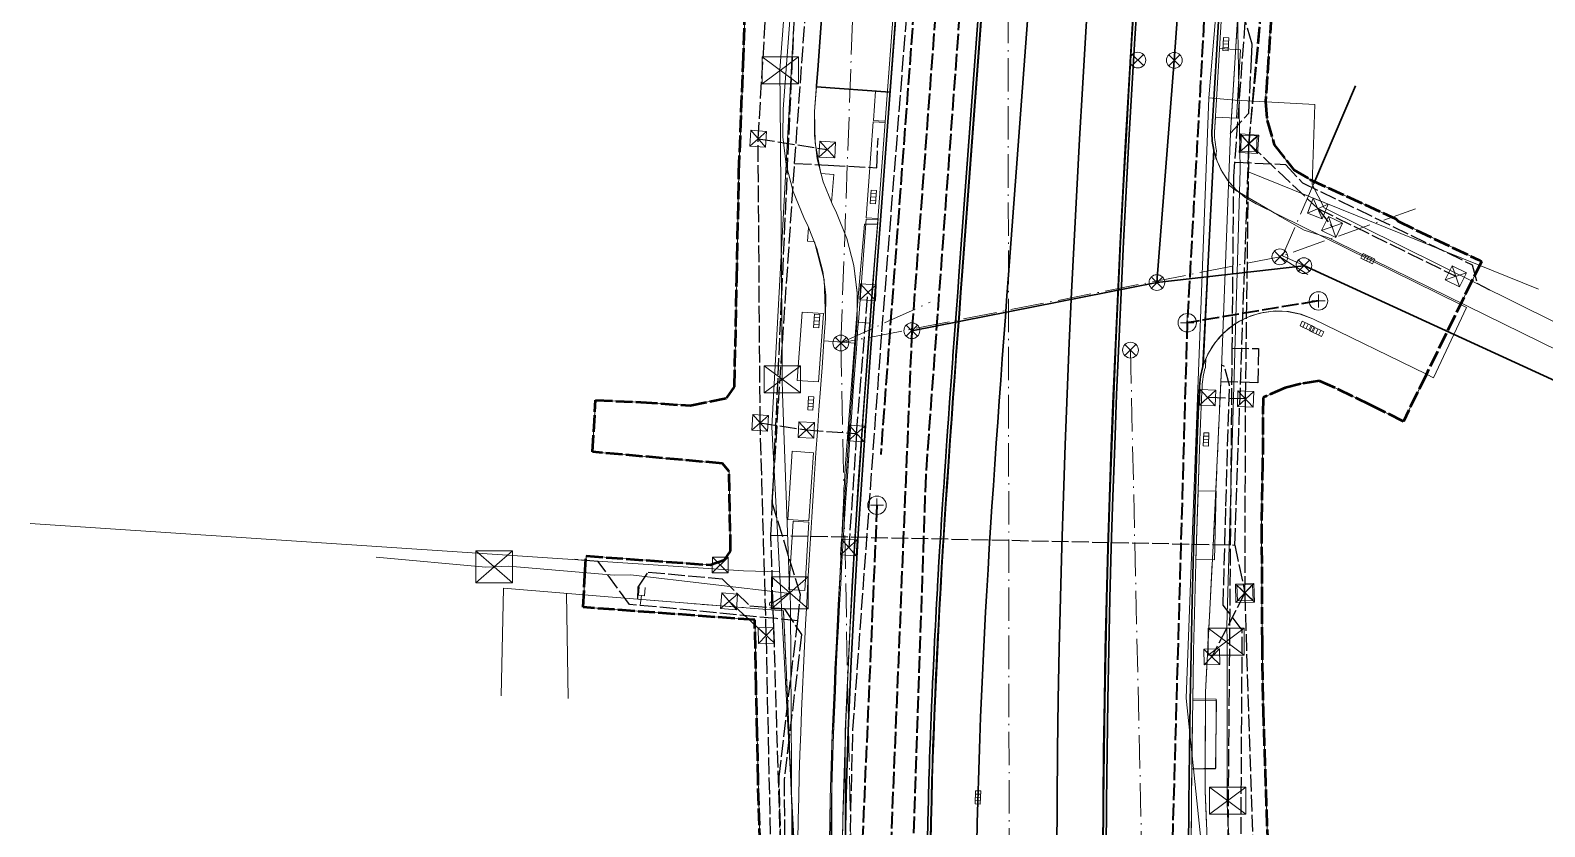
# Model space of a CAD drawing. Header units: metres. Extents: x 105014 to 106600, y 111320 to 118425.
# Drawn here: x 105348.1 to 105463.1, y 111853.2 to 111913.7 of the extents above; entities that cross this region are included whole.
import ezdxf

# ---------------------------------------------------------------- set-up
doc = ezdxf.new("R2010")
doc.units = ezdxf.units.M
doc.linetypes.add('DASHDOT', pattern=[3.556, 2.54, -0.508, 0, -0.508])
doc.linetypes.add('DASHED', pattern=[1.524, 1.27, -0.254])
for name, color, linetype, lineweight in [('00-BASE-LIMITE', 7, 'DASHED', 50), ('00-BASE-UE', 42, 'DASHED', 25), ('10-PAV-BOCACALLE', 9, 'CONTINUOUS', 13), ('10-PAV-CALZADA-BRT', 12, 'CONTINUOUS', 30), ('10-PAV-CALZADA-MIXTA', 8, 'CONTINUOUS', 30), ('10-PAV-CICLORUTA', 76, 'CONTINUOUS', 18), ('10-PAV-PARADERO', 30, 'CONTINUOUS', 30), ('10-PAV-SARDINEL', 252, 'CONTINUOUS', 13), ('20-EP-ZONA-DURA', 253, 'CONTINUOUS', 13), ('20-EP-ZONA-VERDE', 84, 'CONTINUOUS', 13), ('30-RED-ENEL-EXIST', 13, 'CONTINUOUS', 13), ('30-RED-ENEL-NODOS', 11, 'CONTINUOUS', 13), ('30-RED-ENEL-PROY', 1, 'DASHED', 25), ('30-RED-ETB-CAMARA', 151, 'CONTINUOUS', 13), ('30-RED-ETB-EXIST', 145, 'CONTINUOUS', 13), ('30-RED-MOVISTAR-CAMARA', 141, 'CONTINUOUS', 13), ('30-RED-MOVISTAR-PROY', 4, 'DASHED', 25), ('30-RED-VANTI-EXIST', 52, 'CONTINUOUS', 13), ('30-RED-VANTI-PROY', 2, 'DASHED', 25), ('30-RED-VANTI-RETIRO', 8, 'DASHDOT', 13), ('35-RH-ACUE-DOMICILIARIA', 152, 'CONTINUOUS', 9), ('35-RH-ACUE-MATRIZ-PJ', 150, 'DASHED', 40), ('35-RH-ACUE-MENOR-EXIST', 151, 'CONTINUOUS', 13), ('35-RH-ACUE-MENOR-PROY', 5, 'DASHED', 25), ('35-RH-PLUV-COLECTOR', 96, 'CONTINUOUS', 30), ('35-RH-PLUV-INTERCEPTOR', 3, 'DASHED', 40), ('35-RH-PLUV-NODOS', 94, 'CONTINUOUS', 13), ('35-RH-PLUV-RETIRO', 8, 'DASHDOT', 13), ('35-RH-SUDS-ZONAS', 92, 'CONTINUOUS', 20), ('36-RH-SAN-COLECTOR-PROY', 6, 'DASHED', 35), ('36-RH-SAN-POZOS', 216, 'CONTINUOUS', 13)]:
    doc.layers.add(name, color=color, linetype=linetype, lineweight=lineweight)

# ---------------------------------------------------------------- blocks, each defined once
blk = doc.blocks.new('CAM_ETB_T_14')
for p, q in [((-1.39, -1.22), (1.39, 1.22)), ((-1.39, 1.22), (1.39, -1.22))]:
    blk.add_line(p, q)
blk.add_lwpolyline([(-1.39, -1.22), (1.39, -1.22), (1.39, 1.22), (-1.39, 1.22)], close=True)
blk = doc.blocks.new('CAM_ETB_T_13')
for p, q in [((-1.375, -1.025), (1.375, 1.025)), ((-1.375, 1.025), (1.375, -1.025))]:
    blk.add_line(p, q)
blk.add_lwpolyline([(-1.375, -1.025), (1.375, -1.025), (1.375, 1.025), (-1.375, 1.025)], close=True)
blk = doc.blocks.new('CAM_ETB_T_14A')
for p, q in [((-1.39, -1.22), (1.39, 1.22)), ((-1.39, 1.22), (1.39, -1.22))]:
    blk.add_line(p, q)
blk.add_lwpolyline([(-1.39, -1.22), (1.39, -1.22), (1.39, 1.22), (-1.39, 1.22)], close=True)
blk = doc.blocks.new('POSTE')
blk.add_circle((0, 0), 0.15)
blk = doc.blocks.new('CAJA_ENEL')
for p, q in [((-0.6, -0.6), (0.6, 0.6)), ((-0.6, 0.6), (0.6, -0.6))]:
    blk.add_line(p, q)
blk.add_lwpolyline([(-0.6, -0.6), (0.6, -0.6), (0.6, 0.6), (-0.6, 0.6)], close=True)
blk = doc.blocks.new('CAM_MOV_CS_276')
for p, q in [((-0.7, -0.7), (0.7, 0.7)), ((-0.7, 0.7), (0.7, -0.7))]:
    blk.add_line(p, q)
blk.add_lwpolyline([(-0.7, -0.7), (0.7, -0.7), (0.7, 0.7), (-0.7, 0.7)], close=True)
blk = doc.blocks.new('POZO_SAN')
for p, q in [((-0.5, 0), (0.5, 0)), ((0, -0.5), (0, 0.5))]:
    blk.add_line(p, q)
blk.add_circle((0, 0), 0.7)
blk = doc.blocks.new('SUMIDERO')
for p, q in [((-0.25, -0.2), (-0.25, 0.2)), ((0, -0.2), (0, 0.2)), ((0.25, -0.2), (0.25, 0.2))]:
    blk.add_line(p, q)
blk.add_lwpolyline([(-0.5, -0.2), (0.5, -0.2), (0.5, 0.2), (-0.5, 0.2)], close=True)
blk = doc.blocks.new('POZO_PLUV')
for p, q in [((-0.42, -0.42), (0.42, 0.42)), ((-0.42, 0.42), (0.42, -0.42))]:
    blk.add_line(p, q)
blk.add_circle((0, 0), 0.6)

msp = doc.modelspace()

# ---------------------------------------------------------------- linework, layer by layer
at = {"layer": '00-BASE-LIMITE'}
for points in [[(105403.5887, 111850.3131), (105403.3909, 111856.7199), (105403.3329, 111860.2219), (105403.2451, 111863.7341), (105403.1425, 111868.9495), (105390.1027, 111869.9129), (105390.2491, 111872.3185), (105390.3397, 111873.8089), (105399.7577, 111873.1307), (105400.8425, 111873.5287), (105401.3105, 111874.1761), (105401.1955, 111880.2341), (105400.6923, 111880.8353), (105390.8203, 111881.7139), (105391.0595, 111885.6477), (105394.4911, 111885.4911), (105398.2281, 111885.2371), (105401.0301, 111885.8141), (105401.6051, 111886.6691), (105401.7735, 111894.8135), (105401.9421, 111902.9581), (105402.2559, 111911.1115), (105402.4111, 111915.1451)], [(105442.3547, 111914.7925), (105441.9119, 111908.3249), (105442.0401, 111906.8949), (105442.5833, 111905.0505), (105444.0651, 111903.1501), (105445.2915, 111902.4121), (105451.8013, 111899.4285), (105451.9747, 111899.2295), (105458.0811, 111896.2939), (105458.3077, 111896.1833), (105454.1283, 111887.6257), (105452.3801, 111884.0291), (105449.9161, 111885.2521), (105447.2121, 111886.5901), (105446.0081, 111887.1061), (105444.5931, 111886.8871), (105443.4131, 111886.5821), (105441.7331, 111885.8421), (105441.6951, 111880.8311), (105441.6131, 111876.0281), (105441.6509, 111867.1845), (105441.7261, 111862.1747), (105442.3589, 111843.5497)]]:
    msp.add_lwpolyline(points, dxfattribs=at)
at = {"layer": '00-BASE-UE'}
for points in [[(105403.5887, 111850.3131), (105403.3909, 111856.7199), (105403.3329, 111860.2219), (105403.2451, 111863.7341), (105403.1425, 111868.9495), (105390.1027, 111869.9129), (105390.2491, 111872.3185), (105390.3397, 111873.8089), (105399.7577, 111873.1307), (105400.8425, 111873.5287), (105401.3105, 111874.1761), (105401.1955, 111880.2341), (105400.6923, 111880.8353), (105390.8203, 111881.7139), (105391.0595, 111885.6477), (105394.4911, 111885.4911), (105398.2281, 111885.2371), (105401.0301, 111885.8141), (105401.6051, 111886.6691), (105401.7735, 111894.8135), (105401.9421, 111902.9581), (105402.2559, 111911.1115), (105402.4111, 111915.1451)], [(105442.3547, 111914.7925), (105441.9119, 111908.3249), (105442.0401, 111906.8949), (105442.5833, 111905.0505), (105444.0651, 111903.1501), (105445.2915, 111902.4121), (105451.8013, 111899.4285), (105451.9747, 111899.2295), (105458.0811, 111896.2939), (105458.3077, 111896.1833), (105454.1283, 111887.6257), (105452.3801, 111884.0291), (105449.9161, 111885.2521), (105447.2121, 111886.5901), (105446.0081, 111887.1061), (105444.5931, 111886.8871), (105443.4131, 111886.5821), (105441.7331, 111885.8421), (105441.6951, 111880.8311), (105441.6131, 111876.0281), (105441.6509, 111867.1845), (105441.7261, 111862.1747), (105442.3589, 111843.5497)]]:
    msp.add_lwpolyline(points, dxfattribs=at)
at = {"layer": '10-PAV-BOCACALLE'}
msp.add_lwpolyline([(105457.1735, 111892.6881), (105454.6808, 111887.3512), (105454.1263, 111887.6217), (105445.5175, 111891.8163), (105444.5527, 111892.1874), (105443.5386, 111892.3873), (105442.5051, 111892.4102), (105441.4831, 111892.2554), (105440.5028, 111891.9275), (105439.5934, 111891.4362), (105438.7817, 111890.796), (105438.092, 111890.0261), (105437.5447, 111889.1492), (105437.156, 111888.1914), (105437.9851, 111904.6446), (105438.2425, 111903.7865), (105438.6248, 111902.9762), (105439.1235, 111902.232), (105439.7275, 111901.5702), (105440.4233, 111901.0058), (105441.1953, 111900.5513), (105456.7115, 111892.9151), (105457.1735, 111892.6881)], close=True, dxfattribs=at)
at = {"layer": '10-PAV-CALZADA-BRT'}
for points in [[(105416.5045, 111852.0015), (105416.5361, 111853.6195), (105416.5743, 111855.2369), (105416.6189, 111856.8535), (105416.6695, 111858.4693), (105416.7259, 111860.0845), (105416.7879, 111861.6989), (105416.8551, 111863.3125), (105416.9273, 111864.9253), (105417.0043, 111866.5375), (105417.0859, 111868.1487), (105417.1715, 111869.7593), (105417.2613, 111871.3691), (105417.3547, 111872.9781), (105417.4517, 111874.5863), (105417.5519, 111876.1939), (105417.6551, 111877.8007), (105417.7611, 111879.4067), (105417.8695, 111881.0121), (105417.9801, 111882.6167), (105418.0927, 111884.2207), (105418.2069, 111885.8223), (105418.3227, 111887.4253), (105418.4397, 111889.0275), (105418.5577, 111890.6291), (105418.6763, 111892.2303), (105418.7953, 111893.8307), (105418.9147, 111895.4307), (105427.4922, 112010.386)], [(105430.9795, 112010.0836), (105422.4051, 111895.1703), (105422.2857, 111893.5709), (105422.1667, 111891.9715), (105422.0481, 111890.3721), (105421.9303, 111888.7727), (105421.8135, 111887.1731), (105421.6979, 111885.5735), (105421.5839, 111883.9737), (105421.4717, 111882.3739), (105421.3613, 111880.7739), (105421.2533, 111879.1737), (105421.1477, 111877.5733), (105421.0449, 111875.9729), (105420.9451, 111874.3721), (105420.8487, 111872.7713), (105420.7557, 111871.1701), (105420.6663, 111869.5689), (105420.5811, 111867.9673), (105420.5001, 111866.3655), (105420.4235, 111864.7635), (105420.3517, 111863.1613), (105420.2851, 111861.5589), (105420.2237, 111859.9563), (105420.1677, 111858.3535), (105420.1175, 111856.7505), (105420.0733, 111855.1473), (105420.0353, 111853.5439), (105420.0039, 111851.9405)], [(105426.0669, 111851.2969), (105426.0871, 111855.1679), (105426.1255, 111859.0387), (105426.1815, 111862.9091), (105426.2549, 111866.7795), (105426.3445, 111870.6493), (105426.4503, 111874.5189), (105426.5711, 111878.3879), (105426.7067, 111882.2565), (105426.8563, 111886.1247), (105427.0193, 111889.9921), (105427.1953, 111893.8591), (105427.3833, 111897.7255), (105427.5829, 111901.5913), (105427.7937, 111905.4565), (105428.0147, 111909.3213), (105428.2455, 111913.1853), (105428.4855, 111917.0489)], [(105431.9783, 111916.8279), (105431.7389, 111912.9725), (105431.5087, 111909.1169), (105431.2881, 111905.2615), (105431.0781, 111901.4059), (105430.8789, 111897.5503), (105430.6913, 111893.6945), (105430.5159, 111889.8389), (105430.3535, 111885.9833), (105430.2043, 111882.1277), (105430.0693, 111878.2721), (105429.9487, 111874.4165), (105429.8435, 111870.5611), (105429.7541, 111866.7057), (105429.6811, 111862.8507), (105429.6251, 111858.9959), (105429.5869, 111855.1415), (105429.5669, 111851.2873)]]:
    msp.add_lwpolyline(points, dxfattribs=at)
at = {"layer": '10-PAV-CALZADA-MIXTA'}
for points in [[(105425.1744, 111982.6817), (105418.6655, 111895.4495), (105418.546, 111893.841), (105418.4265, 111892.2324), (105418.3072, 111890.624), (105418.1884, 111889.0155), (105418.1726, 111888.8011), (105418.0711, 111887.4069), (105417.9545, 111885.7983), (105417.9314, 111885.4765), (105417.8399, 111884.1895), (105417.8004, 111883.6293), (105417.727, 111882.5805), (105417.6718, 111881.7819), (105417.6162, 111880.9715), (105417.5458, 111879.9343), (105417.5073, 111879.3621), (105417.4472, 111878.4561), (105417.4012, 111877.7527), (105417.3511, 111876.9778), (105417.2978, 111876.1431), (105417.2573, 111875.4993), (105417.1975, 111874.5333), (105417.1752, 111874.1685), (105417.1004, 111872.9233), (105417.0953, 111872.8376), (105417.018, 111871.5065), (105417.0069, 111871.3133), (105416.9431, 111870.1753), (105416.9171, 111869.7029), (105416.8797, 111869.0103), (105416.8312, 111868.0923), (105416.8184, 111867.8452), (105416.7596, 111866.68), (105416.7498, 111866.4813), (105416.7032, 111865.5147), (105416.6729, 111864.8703), (105416.6427, 111864.2066), (105416.6008, 111863.2591), (105416.5854, 111862.8983), (105416.5336, 111861.6475), (105416.5313, 111861.5899), (105416.4809, 111860.2813), (105416.4718, 111860.0357), (105416.4383, 111859.0916), (105416.4155, 111858.4239), (105416.3987, 111857.9018), (105416.3649, 111856.8117), (105416.3621, 111856.7119), (105416.3292, 111855.5219), (105416.3207, 111855.1995), (105416.3033, 111854.4852), (105416.2825, 111853.5871), (105416.2796, 111853.4485), (105416.2591, 111852.4117)], [(105413.2405, 111785.3209), (105412.4967, 111795.1269), (105411.9951, 111801.7809), (105411.7485, 111805.1177), (105411.3541, 111810.6843), (105411.0579, 111815.1503), (105410.7343, 111820.5177), (105410.4857, 111825.2279), (105410.2541, 111830.5235), (105410.0939, 111835.3515), (105409.9825, 111840.6169), (105409.9449, 111845.5191), (105409.9763, 111850.4215), (105410.0809, 111855.6869), (105410.2351, 111860.5153), (105410.4601, 111865.8111), (105410.7025, 111870.5215), (105411.0193, 111875.8893), (105411.3099, 111880.3557), (105411.6973, 111885.9229), (105411.9395, 111889.2599), (105412.4327, 111895.9145), (105418.3583, 111975.3269)], [(105429.8245, 111851.2345), (105429.8445, 111855.1055), (105429.8829, 111858.9763), (105429.9389, 111862.8467), (105430.0121, 111866.7171), (105430.1017, 111870.5869), (105430.2073, 111874.4565), (105430.3283, 111878.3255), (105430.4637, 111882.1941), (105430.6133, 111886.0623), (105430.7763, 111889.9297), (105430.9521, 111893.7967), (105431.1401, 111897.6631), (105431.3399, 111901.5289), (105431.5505, 111905.3943), (105431.7715, 111909.2589), (105432.0023, 111913.1229), (105432.2421, 111916.9865)], [(105438.4797, 111916.5921), (105438.2407, 111912.7427), (105438.0107, 111908.8939), (105437.8451, 111905.9959), (105437.8767, 111905.3163), (105437.9851, 111904.6446), (105437.156, 111888.1914), (105436.9766, 111887.4418), (105436.8947, 111886.6753), (105436.8583, 111885.8097), (105436.7095, 111881.9639), (105436.5747, 111878.1185), (105436.4547, 111874.2732), (105436.3497, 111870.4291), (105436.2607, 111866.5853), (105436.2589, 111866.4871), (105436.1881, 111862.7425), (105436.1323, 111858.9001), (105436.0943, 111855.0583), (105436.0745, 111851.2173)]]:
    msp.add_lwpolyline(points, dxfattribs=at)
at = {"layer": '10-PAV-CICLORUTA'}
for points in [[(105408.9495, 111924.4921), (105407.6875, 111907.5777), (105407.6711, 111905.7731), (105407.8905, 111903.9812), (105408.3419, 111902.2333), (105409.0177, 111900.5591), (105409.3467, 111899.8769), (105410.1371, 111897.9201), (105410.6664, 111895.8776), (105410.9259, 111893.7835), (105410.9109, 111891.6753), (105410.7886, 111889.9789), (105408.3949, 111890.1519), (105408.5173, 111891.8483), (105408.5299, 111893.6451), (105408.3088, 111895.4286), (105407.8579, 111897.1683), (105407.1847, 111898.8347), (105406.8557, 111899.5171), (105406.0625, 111901.4823), (105405.5325, 111903.5341), (105405.2749, 111905.6375), (105405.2941, 111907.7561), (105406.5563, 111924.6707)], [(105406.4023, 111852.1465), (105406.4345, 111853.7999), (105406.4737, 111855.4515), (105406.5191, 111857.1017), (105406.5707, 111858.7499), (105406.6283, 111860.3965), (105406.6913, 111862.0413), (105406.7597, 111863.6843), (105406.8333, 111865.3255), (105406.9115, 111866.9651), (105406.9943, 111868.6029), (105407.0815, 111870.2389), (105407.1725, 111871.8731), (105407.2675, 111873.5055), (105407.3657, 111875.1363), (105407.4673, 111876.7653), (105407.5719, 111878.3925), (105407.6791, 111880.0181), (105407.7887, 111881.6419), (105407.9005, 111883.2641), (105408.0143, 111884.8845), (105408.1293, 111886.4987), (105408.2463, 111888.1165), (105408.3641, 111889.7329), (105408.3949, 111890.1519), (105410.7886, 111889.9789), (105410.7886, 111889.9789), (105410.7579, 111889.5581), (105410.6399, 111887.9437), (105410.5233, 111886.3279), (105410.4083, 111884.7151), (105410.2947, 111883.0975), (105410.1831, 111881.4785), (105410.0737, 111879.8583), (105409.9667, 111878.2367), (105409.8625, 111876.6137), (105409.7613, 111874.9893), (105409.6633, 111873.3637), (105409.5687, 111871.7367), (105409.4779, 111870.1083), (105409.3911, 111868.4783), (105409.3087, 111866.8473), (105409.2307, 111865.2147), (105409.1575, 111863.5807), (105409.0895, 111861.9453), (105409.0265, 111860.3085), (105408.9695, 111858.6705), (105408.9181, 111857.0309), (105408.8729, 111855.3901), (105408.8341, 111853.7481), (105408.8019, 111852.1047)]]:
    msp.add_lwpolyline(points, dxfattribs=at)
at = {"layer": '10-PAV-PARADERO'}
msp.add_lwpolyline([(105413.4121, 111909.0365), (105407.8271, 111909.4531), (105407.8349, 111909.5529), (105407.9225, 111910.7266), (105408.3185, 111916.0349), (105408.8467, 111923.1151), (105408.8541, 111923.2149), (105414.4389, 111922.7983), (105414.4313, 111922.6985), (105414.3785, 111921.9905), (105414.2967, 111920.8935), (105413.4193, 111909.1361), (105413.4121, 111909.0365)], close=True, dxfattribs=at)
at = {"layer": '10-PAV-SARDINEL'}
for points in [[(105427.4922, 112010.386), (105418.9147, 111895.4307), (105418.7953, 111893.8307), (105418.6763, 111892.2303), (105418.5577, 111890.6291), (105418.4397, 111889.0275), (105418.3227, 111887.4253), (105418.2069, 111885.8223), (105418.0927, 111884.2207), (105417.9801, 111882.6167), (105417.8695, 111881.0121), (105417.7611, 111879.4067), (105417.6551, 111877.8007), (105417.5519, 111876.1939), (105417.4517, 111874.5863), (105417.3547, 111872.9781), (105417.2613, 111871.3691), (105417.1715, 111869.7593), (105417.0859, 111868.1487), (105417.0043, 111866.5375), (105416.9273, 111864.9253), (105416.8551, 111863.3125), (105416.7879, 111861.6989), (105416.7259, 111860.0845), (105416.6695, 111858.4693), (105416.6189, 111856.8535), (105416.5743, 111855.2369), (105416.5361, 111853.6195), (105416.5045, 111852.0015)], [(105416.2591, 111852.4117), (105416.2796, 111853.4485), (105416.2825, 111853.5871), (105416.3033, 111854.4852), (105416.3207, 111855.1995), (105416.3292, 111855.5219), (105416.3621, 111856.7119), (105416.3649, 111856.8117), (105416.3987, 111857.9018), (105416.4155, 111858.4239), (105416.4383, 111859.0916), (105416.4718, 111860.0357), (105416.4809, 111860.2813), (105416.5313, 111861.5899), (105416.5336, 111861.6475), (105416.5854, 111862.8983), (105416.6008, 111863.2591), (105416.6427, 111864.2066), (105416.6729, 111864.8703), (105416.7032, 111865.5147), (105416.7498, 111866.4813), (105416.7596, 111866.68), (105416.8184, 111867.8452), (105416.8312, 111868.0923), (105416.8797, 111869.0103), (105416.9171, 111869.7029), (105416.9431, 111870.1753), (105417.0069, 111871.3133), (105417.018, 111871.5065), (105417.0953, 111872.8376), (105417.1004, 111872.9233), (105417.1752, 111874.1685), (105417.1975, 111874.5333), (105417.2573, 111875.4993), (105417.2978, 111876.1431), (105417.3511, 111876.9778), (105417.4012, 111877.7527), (105417.4472, 111878.4561), (105417.5073, 111879.3621), (105417.5458, 111879.9343), (105417.6162, 111880.9715), (105417.6718, 111881.7819), (105417.727, 111882.5805), (105417.8004, 111883.6293), (105417.8399, 111884.1895), (105417.9314, 111885.4765), (105417.9545, 111885.7983), (105418.0711, 111887.4069), (105418.1726, 111888.8011), (105418.1884, 111889.0155), (105418.3072, 111890.624), (105418.4265, 111892.2324), (105418.546, 111893.841), (105418.6655, 111895.4495), (105425.1744, 111982.6817)], [(105416.4591, 111852.4079), (105416.4796, 111853.4444), (105416.4825, 111853.5827), (105416.5032, 111854.4805), (105416.5206, 111855.1944), (105416.5291, 111855.5165), (105416.562, 111856.7064), (105416.5648, 111856.8058), (105416.5986, 111857.8955), (105416.6154, 111858.4173), (105416.6382, 111859.0847), (105416.6717, 111860.0285), (105416.6808, 111860.2738), (105416.7312, 111861.5821), (105416.7334, 111861.6394), (105416.7852, 111862.8899), (105416.8006, 111863.2505), (105416.8425, 111864.1977), (105416.8727, 111864.8611), (105416.903, 111865.5052), (105416.9496, 111866.4716), (105416.9594, 111866.67), (105417.0181, 111867.835), (105417.0309, 111868.0819), (105417.0794, 111868.9996), (105417.1168, 111869.692), (105417.1428, 111870.1642), (105417.2066, 111871.302), (105417.2177, 111871.495), (105417.295, 111872.8259), (105417.3, 111872.9114), (105417.3748, 111874.1564), (105417.3971, 111874.521), (105417.4569, 111875.4868), (105417.4974, 111876.1305), (105417.5507, 111876.965), (105417.6008, 111877.7397), (105417.6468, 111878.443), (105417.7069, 111879.3488), (105417.7453, 111879.9209), (105417.8157, 111880.9579), (105417.8713, 111881.7682), (105417.9265, 111882.5666), (105417.9999, 111883.6153), (105418.0394, 111884.1754), (105418.1309, 111885.4623), (105418.154, 111885.7839), (105418.2706, 111887.3924), (105418.3721, 111888.7865), (105418.3879, 111889.0008), (105418.5067, 111890.6093), (105418.626, 111892.2176), (105418.7455, 111893.8262), (105418.865, 111895.4347), (105425.3738, 111982.6668)], [(105425.3738, 111982.6668), (105418.865, 111895.4347), (105418.7455, 111893.8262), (105418.626, 111892.2176), (105418.5067, 111890.6093), (105418.3879, 111889.0008), (105418.3721, 111888.7865), (105418.2706, 111887.3924), (105418.154, 111885.7839), (105418.1309, 111885.4623), (105418.0394, 111884.1754), (105417.9999, 111883.6153), (105417.9265, 111882.5666), (105417.8713, 111881.7682), (105417.8157, 111880.9579), (105417.7453, 111879.9209), (105417.7069, 111879.3488), (105417.6468, 111878.443), (105417.6008, 111877.7397), (105417.5507, 111876.965), (105417.4974, 111876.1305), (105417.4569, 111875.4868), (105417.3971, 111874.521), (105417.3748, 111874.1564), (105417.3, 111872.9114), (105417.295, 111872.8259), (105417.2177, 111871.495), (105417.2066, 111871.302), (105417.1428, 111870.1642), (105417.1168, 111869.692), (105417.0794, 111868.9996), (105417.0309, 111868.0819), (105417.0181, 111867.835), (105416.9594, 111866.67), (105416.9496, 111866.4716), (105416.903, 111865.5052), (105416.8727, 111864.8611), (105416.8425, 111864.1977), (105416.8006, 111863.2505), (105416.7852, 111862.8899), (105416.7334, 111861.6394), (105416.7312, 111861.5821), (105416.6808, 111860.2738), (105416.6717, 111860.0285), (105416.6382, 111859.0847), (105416.6154, 111858.4173), (105416.5986, 111857.8955), (105416.5648, 111856.8058), (105416.562, 111856.7064), (105416.5291, 111855.5165), (105416.5206, 111855.1944), (105416.5032, 111854.4805), (105416.4825, 111853.5827), (105416.4796, 111853.4444), (105416.4591, 111852.4079)], [(105409.8036, 111852.1804), (105409.8385, 111853.9364), (105409.881, 111855.6921), (105409.9265, 111857.3026), (105409.9779, 111858.9128), (105410.0353, 111860.5228), (105410.1044, 111862.289), (105410.1794, 111864.0549), (105410.2603, 111865.8206), (105410.337, 111867.3915), (105410.4178, 111868.9622), (105410.5028, 111870.5326), (105410.6043, 111872.3226), (105410.7099, 111874.1123), (105410.8197, 111875.9018), (105410.9622, 111878.1357), (105411.1104, 111880.3692), (105411.3013, 111883.1534), (105411.4978, 111885.9372), (105411.74, 111889.2746), (105412.2333, 111895.9294), (105418.1589, 111975.3418)], [(105418.3583, 111975.3269), (105412.4327, 111895.9145), (105411.9395, 111889.2599), (105411.6973, 111885.9229), (105411.5008, 111883.1395), (105411.3099, 111880.3557), (105411.1618, 111878.1227), (105411.0193, 111875.8893), (105410.9095, 111874.1003), (105410.8039, 111872.311), (105410.7025, 111870.5215), (105410.6175, 111868.9516), (105410.5367, 111867.3814), (105410.4601, 111865.8111), (105410.3792, 111864.0461), (105410.3042, 111862.2808), (105410.2351, 111860.5153), (105410.1778, 111858.906), (105410.1264, 111857.2966), (105410.0809, 111855.6869), (105410.0384, 111853.9319), (105410.0035, 111852.1768)], [(105429.5669, 111851.2873), (105429.5869, 111855.1415), (105429.6251, 111858.9959), (105429.6811, 111862.8507), (105429.7541, 111866.7057), (105429.8435, 111870.5611), (105429.9487, 111874.4165), (105430.0693, 111878.2721), (105430.2043, 111882.1277), (105430.3535, 111885.9833), (105430.5159, 111889.8389), (105430.6913, 111893.6945), (105430.8789, 111897.5503), (105431.0781, 111901.4059), (105431.2881, 111905.2615), (105431.5087, 111909.1169), (105431.7389, 111912.9725), (105431.9783, 111916.8279)], [(105432.0425, 111916.9991), (105431.8027, 111913.1351), (105431.5719, 111909.2706), (105431.3508, 111905.4055), (105431.1402, 111901.5395), (105430.9404, 111897.6731), (105430.7523, 111893.8061), (105430.5765, 111889.9385), (105430.4135, 111886.0704), (105430.2638, 111882.2015), (105430.1284, 111878.3322), (105430.0074, 111874.4624), (105429.9018, 111870.592), (105429.8122, 111866.7213), (105429.7389, 111862.8501), (105429.6829, 111858.9788), (105429.6445, 111855.107), (105429.6245, 111851.2351)], [(105429.6245, 111851.2351), (105429.6445, 111855.107), (105429.6829, 111858.9788), (105429.7389, 111862.8501), (105429.8122, 111866.7213), (105429.9018, 111870.592), (105430.0074, 111874.4624), (105430.1284, 111878.3322), (105430.2638, 111882.2015), (105430.4135, 111886.0704), (105430.5765, 111889.9385), (105430.7523, 111893.8061), (105430.9404, 111897.6731), (105431.1402, 111901.5395), (105431.3508, 111905.4055), (105431.5719, 111909.2706), (105431.8027, 111913.1351), (105432.0425, 111916.9991)], [(105432.2421, 111916.9865), (105432.0023, 111913.1229), (105431.7715, 111909.2589), (105431.5505, 111905.3943), (105431.3399, 111901.5289), (105431.1401, 111897.6631), (105430.9521, 111893.7967), (105430.7763, 111889.9297), (105430.6133, 111886.0623), (105430.4637, 111882.1941), (105430.3283, 111878.3255), (105430.2073, 111874.4565), (105430.1017, 111870.5869), (105430.0121, 111866.7171), (105429.9389, 111862.8467), (105429.8829, 111858.9763), (105429.8445, 111855.1055), (105429.8245, 111851.2345)], [(105438.6793, 111916.5795), (105438.4403, 111912.7306), (105438.2104, 111908.8823), (105438.0451, 111905.9905), (105438.0463, 111905.8042), (105438.0535, 111905.6165), (105438.0668, 111905.4295), (105438.0862, 111905.2429), (105438.1116, 111905.0566), (105438.1431, 111904.8716), (105438.1811, 111904.6844), (105438.1848, 111904.6345), (105438.1544, 111904.032), (105437.9851, 111904.6446), (105437.9464, 111904.8352), (105437.9138, 111905.0269), (105437.8875, 111905.2196), (105437.8675, 111905.4131), (105437.8537, 111905.6071), (105437.8463, 111905.8014), (105437.8451, 111905.9959), (105438.0107, 111908.8939), (105438.2407, 111912.7427), (105438.4797, 111916.5921)], [(105436.0745, 111851.2173), (105436.0943, 111855.0583), (105436.1323, 111858.9001), (105436.1881, 111862.7425), (105436.2589, 111866.4871), (105436.2607, 111866.5853), (105436.3497, 111870.4291), (105436.4547, 111874.2732), (105436.5747, 111878.1185), (105436.7095, 111881.9639), (105436.8583, 111885.8097), (105436.8947, 111886.6753), (105436.9059, 111886.8678), (105436.9233, 111887.0598), (105436.9469, 111887.2512), (105436.9766, 111887.4418), (105437.0124, 111887.6312), (105437.0542, 111887.8195), (105437.1021, 111888.0063), (105437.156, 111888.1914), (105437.9851, 111904.6446), (105437.2023, 111888.3349), (105437.3877, 111888.8168), (105437.3557, 111888.1813), (105437.353, 111888.1567), (105437.348, 111888.1355), (105437.2951, 111887.9536), (105437.2489, 111887.7734), (105437.2083, 111887.5911), (105437.1737, 111887.4077), (105437.145, 111887.2238), (105437.1223, 111887.0391), (105437.1055, 111886.8537), (105437.0945, 111886.6656), (105437.0582, 111885.8017), (105436.9094, 111881.9566), (105436.7746, 111878.1119), (105436.6546, 111874.2674), (105436.5496, 111870.4241), (105436.4607, 111866.5812), (105436.4589, 111866.4834), (105436.3881, 111862.7392), (105436.3323, 111858.8977), (105436.2943, 111855.0568), (105436.2745, 111851.2168)]]:
    msp.add_lwpolyline(points, dxfattribs=at)
at = {"layer": '20-EP-ZONA-DURA'}
for points in [[(105406.5563, 111924.6707), (105405.2941, 111907.7561), (105405.275, 111905.6371), (105405.5326, 111903.5338), (105406.0625, 111901.4821), (105406.8557, 111899.5171), (105407.1847, 111898.8347), (105407.2291, 111898.7407), (105407.1529, 111897.7201), (105407.6769, 111897.681), (105408.4121, 111894.81), (105408.5173, 111891.8483), (105408.3949, 111890.1519), (105408.3641, 111889.7329), (105408.2463, 111888.1165), (105408.1293, 111886.4987), (105408.0143, 111884.8845), (105407.9005, 111883.2641), (105407.7887, 111881.6419), (105407.6791, 111880.0181), (105407.5719, 111878.3925), (105407.4673, 111876.7653), (105407.3657, 111875.1363), (105407.2675, 111873.5055), (105407.1725, 111871.8731), (105407.0815, 111870.2389), (105406.9943, 111868.6029), (105406.9115, 111866.9651), (105406.8333, 111865.3255), (105406.7597, 111863.6843), (105406.6913, 111862.0413), (105406.6283, 111860.3965), (105406.5707, 111858.7499), (105406.5191, 111857.1017), (105406.4737, 111855.4515), (105406.4345, 111853.7999), (105406.4023, 111852.1465)], [(105442.3547, 111914.7925), (105441.9119, 111908.3249), (105442.0401, 111906.8949), (105442.5833, 111905.0505), (105444.0651, 111903.1501), (105445.2915, 111902.4121), (105451.8013, 111899.4285), (105451.9747, 111899.2295), (105458.0811, 111896.2939), (105458.3077, 111896.1833), (105456.7115, 111892.9151), (105441.1953, 111900.5513), (105440.3805, 111901.0358), (105439.6523, 111901.6425), (105439.0286, 111902.3564), (105438.5252, 111903.1596), (105438.1546, 111904.0321), (105438.1848, 111904.6345), (105438.1811, 111904.6844), (105438.1431, 111904.8716), (105438.1116, 111905.0566), (105438.0862, 111905.2429), (105438.0668, 111905.4295), (105438.0535, 111905.6165), (105438.0463, 111905.8042), (105438.0451, 111905.9905), (105438.1125, 111907.1515), (105439.7045, 111907.0665), (105440.0145, 111912.2573), (105438.4179, 111912.3525), (105438.4403, 111912.7306), (105438.6793, 111916.5795)], [(105403.5887, 111850.3131), (105403.3909, 111856.7199), (105403.3329, 111860.2219), (105403.2451, 111863.7341), (105403.1425, 111868.9495), (105390.1027, 111869.9129), (105390.2491, 111872.3185), (105390.3397, 111873.8089), (105399.7577, 111873.1307), (105400.8425, 111873.5287), (105401.3105, 111874.1761), (105401.1955, 111880.2341), (105400.6923, 111880.8353), (105390.8203, 111881.7139), (105391.0595, 111885.6477), (105394.4911, 111885.4911), (105398.2281, 111885.2371), (105401.0301, 111885.8141), (105401.6051, 111886.6691), (105401.7735, 111894.8135), (105401.9421, 111902.9581), (105402.2559, 111911.1115), (105402.4111, 111915.1451)], [(105408.8019, 111852.1047), (105408.8341, 111853.7481), (105408.8729, 111855.3901), (105408.9181, 111857.0309), (105408.9695, 111858.6705), (105409.0265, 111860.3085), (105409.0895, 111861.9453), (105409.1575, 111863.5807), (105409.2307, 111865.2147), (105409.3087, 111866.8473), (105409.3911, 111868.4783), (105409.4779, 111870.1083), (105409.5687, 111871.7367), (105409.6633, 111873.3637), (105409.7613, 111874.9893), (105409.8625, 111876.6137), (105409.9667, 111878.2367), (105410.0737, 111879.8583), (105410.1831, 111881.4785), (105410.2947, 111883.0975), (105410.4083, 111884.7151), (105410.5233, 111886.3279), (105410.6399, 111887.9437), (105410.7579, 111889.5581), (105410.7886, 111889.9789), (105410.9109, 111891.6753), (105410.9257, 111893.7849), (105410.6662, 111895.8786), (105410.1369, 111897.9208), (105409.3467, 111899.8769), (105409.0177, 111900.5591), (105408.9754, 111900.6487), (105409.1349, 111902.7867), (105408.152, 111902.86), (105407.7157, 111905.1988), (105407.6875, 111907.5777), (105407.8274, 111909.4531), (105412.314, 111909.1184), (105412.1477, 111906.8911), (105412.5348, 111906.869), (105413.0468, 111906.8434), (105413.0397, 111906.7434), (105412.1375, 111906.7869), (105411.5967, 111899.4906), (105412.494, 111899.4444), (105412.4967, 111899.4435), (105412.2333, 111895.9294), (105411.9039, 111891.5023), (105412.4786, 111899.3462), (105411.5884, 111899.3911), (105411.0196, 111891.5679), (105411.0063, 111891.5689), (105410.9763, 111891.1639), (105410.8575, 111889.5509), (105410.7397, 111887.9365), (105410.6229, 111886.3209), (105410.5081, 111884.7081), (105410.3945, 111883.0905), (105410.2829, 111881.4717), (105410.2429, 111880.8792), (105410.2401, 111880.837), (105410.1735, 111879.8515), (105410.0665, 111878.2301), (105409.9623, 111876.6073), (105409.8611, 111874.9833), (105409.7631, 111873.3577), (105409.6685, 111871.7309), (105409.5779, 111870.1027), (105409.4911, 111868.4731), (105409.4085, 111866.8423), (105409.3305, 111865.2101), (105409.2575, 111863.5763), (105409.224, 111862.7735), (105409.2001, 111862.3481), (105409.1793, 111861.6818), (105409.1265, 111860.3049), (105409.0693, 111858.6671), (105409.0181, 111857.0281), (105408.9729, 111855.3877), (105408.9402, 111854.0038), (105408.9152, 111853.2014)], [(105436.2797, 111852.2519), (105436.2943, 111855.0568), (105436.3201, 111857.6493), (105438.1277, 111857.6381), (105438.1893, 111862.8377), (105436.3901, 111862.8591), (105436.4589, 111866.4834), (105436.4607, 111866.5812), (105436.5496, 111870.4241), (105436.6546, 111874.2674), (105436.7746, 111878.1119), (105436.7926, 111878.6241), (105436.6379, 111873.5499), (105438.0369, 111873.5265), (105438.1687, 111878.7249), (105436.7967, 111878.7597), (105436.9094, 111881.9566), (105437.0582, 111885.8017), (105437.0945, 111886.6656), (105437.1055, 111886.8537), (105437.1223, 111887.0391), (105437.145, 111887.2238), (105437.1737, 111887.4077), (105437.2083, 111887.5911), (105437.2489, 111887.7734), (105437.2951, 111887.9536), (105437.348, 111888.1355), (105437.353, 111888.1567), (105437.3557, 111888.1813), (105437.388, 111888.8166), (105437.8442, 111889.6695), (105438.4314, 111890.438), (105439.1345, 111891.1021), (105439.9351, 111891.6446), (105440.8126, 111892.0515), (105441.744, 111892.3121), (105442.7051, 111892.4196), (105443.6711, 111892.3713), (105444.6167, 111892.1685), (105445.5175, 111891.8163), (105454.1264, 111887.6217), (105452.3801, 111884.0291), (105449.9161, 111885.2521), (105447.2121, 111886.5901), (105446.0081, 111887.1061), (105444.5931, 111886.8871), (105443.4131, 111886.5821), (105441.7331, 111885.8421), (105441.6951, 111880.8311), (105441.6131, 111876.0281), (105441.6509, 111867.1845), (105441.7261, 111862.1747), (105442.3589, 111843.5497)]]:
    msp.add_lwpolyline(points, dxfattribs=at)
for points in [[(105406.3721, 111887.1489), (105407.9675, 111887.0337), (105408.3471, 111892.2193), (105406.7467, 111892.3355), (105406.3721, 111887.1489)], [(105405.6523, 111876.5735), (105407.2487, 111876.4739), (105407.5891, 111881.6475), (105405.9759, 111881.7633), (105405.6523, 111876.5735)], [(105406.0449, 111876.4487), (105405.7213, 111871.2589), (105406.9339, 111871.1833), (105407.2425, 111876.3741), (105406.0449, 111876.4487)]]:
    msp.add_lwpolyline(points, close=True, dxfattribs=at)
at = {"layer": '20-EP-ZONA-VERDE'}
for points in [[(105408.3471, 111892.2193), (105407.9675, 111887.0337), (105406.3721, 111887.1489), (105406.7467, 111892.3355), (105408.3471, 111892.2193)], [(105407.5891, 111881.6475), (105407.2487, 111876.4739), (105405.6523, 111876.5735), (105405.9759, 111881.7633), (105407.5891, 111881.6475)], [(105407.2425, 111876.3741), (105406.9339, 111871.1833), (105405.7213, 111871.2589), (105406.0449, 111876.4487), (105407.2425, 111876.3741)]]:
    msp.add_lwpolyline(points, close=True, dxfattribs=at)
msp.add_lwpolyline([(105408.9017, 111852.1029), (105408.9341, 111853.7459), (105408.9729, 111855.3877), (105409.0181, 111857.0281), (105409.0693, 111858.6671), (105409.1265, 111860.3049), (105409.1893, 111861.9413), (105409.2575, 111863.5763), (105409.3305, 111865.2101), (105409.4085, 111866.8423), (105409.4911, 111868.4731), (105409.5779, 111870.1027), (105409.6685, 111871.7309), (105409.7631, 111873.3577), (105409.8611, 111874.9833), (105409.9623, 111876.6073), (105410.0665, 111878.2301), (105410.1735, 111879.8515), (105410.2829, 111881.4717), (105410.3945, 111883.0905), (105410.5081, 111884.7081), (105410.6229, 111886.3209), (105410.7397, 111887.9365), (105410.8575, 111889.5509), (105410.9763, 111891.1639), (105411.0063, 111891.5689), (105411.9039, 111891.5023), (105411.9039, 111891.5023), (105411.8739, 111891.0979), (105411.7551, 111889.4853), (105411.6373, 111887.8717), (105411.5207, 111886.2569), (105411.4057, 111884.6445), (105411.2923, 111883.0281), (105411.1809, 111881.4105), (105411.0715, 111879.7917), (105410.9647, 111878.1717), (105410.8605, 111876.5505), (105410.7593, 111874.9281), (105410.6615, 111873.3047), (105410.5671, 111871.6797), (105410.4765, 111870.0539), (105410.3899, 111868.4265), (105410.3075, 111866.7981), (105410.2297, 111865.1683), (105410.1567, 111863.5375), (105410.0887, 111861.9053), (105410.0259, 111860.2719), (105409.9689, 111858.6373), (105409.9177, 111857.0015), (105409.8725, 111855.3645), (105409.8337, 111853.7265), (105409.8017, 111852.0871)], dxfattribs=at)
at = {"layer": '30-RED-ENEL-EXIST'}
msp.add_lwpolyline([(105404.0175, 111867.7675), (105401.1949, 111870.3695)], dxfattribs=at)
at = {"layer": '30-RED-ENEL-PROY'}
for points in [[(105403.3967, 111905.5027), (105405.9845, 111947.7615)], [(105440.6563, 111905.1451), (105441.5959, 111915.9145)], [(105403.5505, 111883.9259), (105403.3967, 111905.5027)], [(105403.3967, 111905.5027), (105408.6415, 111904.6785)], [(105440.4025, 111885.7329), (105440.6563, 111905.1451)], [(105440.6563, 111905.1451), (105445.8825, 111900.1985)], [(105445.8825, 111900.1985), (105456.3669, 111895.0545)], [(105445.8825, 111900.1985), (105446.9733, 111898.8069)], [(105410.8687, 111883.1145), (105411.7373, 111893.8421)], [(105440.4025, 111885.7329), (105437.5243, 111885.8381)], [(105440.3573, 111871.0103), (105440.4025, 111885.7329)], [(105404.0175, 111867.7675), (105403.5505, 111883.9259)], [(105403.5505, 111883.9259), (105407.0551, 111883.3789)], [(105407.0551, 111883.3789), (105410.8687, 111883.1145)], [(105410.8687, 111883.1145), (105410.2797, 111874.4639)], [(105440.3573, 111871.0103), (105437.8397, 111866.1459)], [(105441.1941, 111845.2691), (105440.3573, 111871.0103)], [(105404.7567, 111832.8629), (105404.0175, 111867.7675)]]:
    msp.add_lwpolyline(points, dxfattribs=at)
at = {"layer": '30-RED-ETB-EXIST'}
for points in [[(105405.039, 111910.703), (105408.556, 111957.448), (105408.573, 111958.045)], [(105440.001, 111903.173), (105439.785, 111915.307)], [(105405.23, 111887.231), (105405.216, 111888.332), (105405.061, 111908.405), (105405.032, 111910.606), (105405.039, 111910.703)], [(105438.929, 111867.304), (105439, 111867.305), (105438.984, 111868.487), (105440.001, 111903.173)], [(105440.536, 111903.021), (105462.638, 111894.073)], [(105405.802, 111871.002), (105405.75, 111872.103), (105405.245, 111886.131), (105405.23, 111887.231)], [(105374.389, 111873.718), (105382.736, 111872.956), (105383.351, 111872.984)], [(105383.351, 111872.984), (105384.469, 111873.035), (105392.47, 111872.361), (105393.702, 111872.378), (105405.797, 111870.96)], [(105404.398, 111870.153), (105404.423, 111870.204), (105405.807, 111871.07), (105405.802, 111871.002)], [(105406.007, 111831.75), (105406.093, 111831.751), (105406.08, 111832.798), (105405.85, 111869.904), (105405.824, 111870.957), (105405.797, 111870.96)], [(105439.011, 111855.225), (105438.996, 111856.339), (105439.013, 111866.286), (105439, 111867.305), (105438.929, 111867.304)], [(105442.171, 111805.699), (105439.025, 111854.138), (105439.011, 111855.225)]]:
    msp.add_lwpolyline(points, dxfattribs=at)
at = {"layer": '30-RED-MOVISTAR-PROY'}
for points in [[(105440.6625, 111905.1193), (105450.0935, 112002.419)], [(105404.367, 111875.3833), (105409.5473, 111989.9388)], [(105439.5846, 111874.6409), (105440.6625, 111905.1193)], [(105407.1364, 111786.1513), (105404.367, 111875.3833)], [(105404.367, 111875.3833), (105439.5846, 111874.6409)], [(105439.5846, 111874.6409), (105440.3503, 111870.9901)]]:
    msp.add_lwpolyline(points, dxfattribs=at)
at = {"layer": '30-RED-VANTI-EXIST'}
for points in [[(105439.6108, 111911.6602), (105439.9109, 111916.6053), (105440.0356, 111919.1425)], [(105439.263, 111905.9296), (105439.6108, 111911.6602)], [(105439.1111, 111902.0027), (105439.2605, 111905.8877)], [(105439.2605, 111905.8877), (105439.263, 111905.9296)], [(105438.5743, 111888.0385), (105439.1111, 111902.0027)], [(105441.8801, 111900.2814), (105439.6279, 111901.5957), (105439.1111, 111902.0027)], [(105441.9851, 111900.2202), (105441.8801, 111900.2814)], [(105442.0867, 111900.1609), (105441.9851, 111900.2202)], [(105442.1902, 111900.1005), (105442.0867, 111900.1609)], [(105442.308, 111900.0317), (105442.1902, 111900.1005)], [(105442.4351, 111899.9576), (105442.308, 111900.0317)], [(105442.4915, 111899.9246), (105442.4351, 111899.9576)], [(105442.6103, 111899.8553), (105442.4915, 111899.9246)], [(105442.7281, 111899.7866), (105442.6103, 111899.8553)], [(105442.8316, 111899.7262), (105442.7281, 111899.7866)], [(105442.9331, 111899.667), (105442.8316, 111899.7262)], [(105443.0381, 111899.6057), (105442.9331, 111899.667)], [(105446.0525, 111898.1672), (105444.8373, 111898.5557), (105443.0381, 111899.6057)], [(105446.6935, 111897.9623), (105446.0525, 111898.1672)], [(105447.2933, 111897.6677), (105446.6935, 111897.9623)], [(105475.4889, 111883.8213), (105447.2933, 111897.6677)], [(105440.4589, 111802.0098), (105440.0005, 111807.3209), (105439.3241, 111815.6981), (105438.8531, 111823.9861), (105438.5035, 111830.2485), (105437.9017, 111842.4549), (105437.3323, 111856.0021), (105437.3525, 111863.4721), (105437.9149, 111874.0761), (105438.5743, 111888.0385)], [(105384.0737, 111871.3593), (105383.8867, 111863.1763)], [(105384.0737, 111871.3593), (105392.0061, 111870.6987)], [(105388.9777, 111862.9815), (105388.8547, 111870.9497)], [(105394.2739, 111870.5195), (105392.0061, 111870.6987)], [(105405.7567, 111860.042), (105405.6843, 111862.0193), (105405.3159, 111869.6465), (105394.2739, 111870.5195)], [(105406.1771, 111848.5497), (105405.7567, 111860.042)]]:
    msp.add_lwpolyline(points, dxfattribs=at)
at = {"layer": '30-RED-VANTI-PROY'}
for points in [[(105418.5864, 111618.4983), (105420.3449, 111627.0843), (105421.7185, 111647.9763), (105417.3939, 111691.5255), (105416.1035, 111743.4795), (105415.5563, 111758.1565), (105415.0945, 111768.2097), (105413.4161, 111788.9049), (105411.7465, 111812.8133), (105410.5975, 111832.5523), (105410.2441, 111846.8177), (105410.5903, 111860.5949), (105412.7925, 111890.8311), (105420.3261, 111986.8135), (105420.1075, 111996.6987), (105420.3381, 112001.1757), (105421.9511, 112009.2427), (105422.7243, 112019.9804)], [(105440.8485, 111911.5335), (105440.9077, 111912.6849), (105440.4209, 111914.3155), (105440.7039, 111917.4801), (105441.1293, 111918.8151), (105441.168, 111919.1468)], [(105439.263, 111905.9296), (105440.6385, 111907.4487), (105440.8485, 111911.5335)], [(105439.2465, 111905.9113), (105439.263, 111905.9296)], [(105440.4589, 111802.0098), (105440.1671, 111809.6087), (105440.5015, 111821.0133), (105440.0071, 111843.5505), (105440.1501, 111868.1755), (105438.7039, 111870.0691), (105438.9049, 111877.5835), (105439.1803, 111886.7739), (105438.7975, 111888.2063), (105438.6051, 111888.2907)], [(105394.2739, 111870.5195), (105394.2983, 111871.4345), (105395.0529, 111872.5895), (105400.6533, 111872.0653), (105402.7667, 111870.0197), (105405.3751, 111869.8191), (105406.6833, 111867.8343), (105405.7567, 111860.042)], [(105405.7567, 111860.042), (105405.3751, 111856.8335), (105405.4035, 111850.3917), (105405.6531, 111845.3431), (105406.2485, 111841.3615), (105406.7743, 111830.9511), (105407.1467, 111818.3461), (105407.4465, 111812.6291), (105407.7368, 111809.0895)]]:
    msp.add_lwpolyline(points, dxfattribs=at)
at = {"layer": '30-RED-VANTI-RETIRO'}
for points in [[(105439.6108, 111911.6602), (105439.9109, 111916.6053), (105440.0356, 111919.1425)], [(105439.263, 111905.9296), (105439.6108, 111911.6602)], [(105439.2605, 111905.8877), (105439.263, 111905.9296)], [(105440.4589, 111802.0098), (105440.0005, 111807.3209), (105439.3241, 111815.6981), (105438.8531, 111823.9861), (105438.5035, 111830.2485), (105437.9017, 111842.4549), (105437.3323, 111856.0021), (105437.3525, 111863.4721), (105437.9149, 111874.0761), (105438.5743, 111888.0385)], [(105394.2739, 111870.5195), (105392.0061, 111870.6987)], [(105405.7567, 111860.042), (105405.6843, 111862.0193), (105405.3159, 111869.6465), (105394.2739, 111870.5195)], [(105406.1771, 111848.5497), (105405.7567, 111860.042)]]:
    msp.add_lwpolyline(points, dxfattribs=at)
at = {"layer": '35-RH-ACUE-DOMICILIARIA'}
for points in [[(105394.8311, 111871.4163), (105394.7637, 111870.7799), (105394.3076, 111870.8282), (105394.3749, 111871.4646)], [(105394.5357, 111870.804), (105394.4493, 111870.0643)]]:
    msp.add_lwpolyline(points, dxfattribs=at)
at = {"layer": '35-RH-ACUE-MATRIZ-PJ'}
msp.add_lwpolyline([(105424.8155, 112003.6764), (105426.2746, 112003.5923), (105425.3924, 111991.144), (105423.4213, 111970.3723), (105419.6848, 111928.6813), (105416.1158, 111879.9158), (105414.9573, 111845.9363), (105415.3385, 111830.9411), (105416.768, 111802.9791), (105417.8101, 111794.2049), (105418.271, 111788.1317), (105430.5635, 111789.0645)], dxfattribs=at)
at = {"layer": '35-RH-ACUE-MENOR-EXIST'}
for points in [[(105437.62, 111908.62), (105442.0504, 111961.4928)], [(105437.62, 111908.62), (105442.0504, 111961.4928)], [(105408.1856, 111750), (105409.6815, 111767.9266), (105409.2266, 111794.3144), (105404.4408, 111883.6288), (105407.0219, 111931.0186), (105409.3054, 111960.1122)], [(105408.1856, 111750), (105409.6815, 111767.9266), (105409.2266, 111794.3144), (105404.4408, 111883.6288), (105407.0219, 111931.0186), (105409.3054, 111960.1122)], [(105445.0844, 111750), (105439.29, 111830.38), (105435.9, 111863.02), (105437.62, 111908.62)], [(105445.0844, 111750), (105439.29, 111830.38), (105435.9, 111863.02), (105437.62, 111908.62)], [(105439.6, 111908.44), (105437.62, 111908.62)], [(105439.6, 111908.44), (105437.62, 111908.62)], [(105445.65, 111908.11), (105439.6, 111908.44)], [(105445.65, 111908.11), (105439.6, 111908.44)], [(105527.7414, 111859.9029), (105446.37, 111900.25), (105445.46, 111902.03), (105445.65, 111908.11)], [(105527.7414, 111859.9029), (105446.37, 111900.25), (105445.46, 111902.03), (105445.65, 111908.11)], [(105348.14, 111876.28), (105402.29, 111872.67)], [(105348.14, 111876.28), (105402.29, 111872.67)], [(105402.29, 111872.67), (105405.0319, 111872.5982)], [(105402.29, 111872.67), (105405.0319, 111872.5982)]]:
    msp.add_lwpolyline(points, dxfattribs=at)
at = {"layer": '35-RH-ACUE-MENOR-PROY'}
for points in [[(105458.2562, 112204.2735), (105458.4003, 112193.8377), (105458.0398, 112182.8876), (105458.4851, 112170.9065), (105458.7549, 112163.2555), (105458.9231, 112158.6535), (105456.3296, 112120.1133), (105454.6526, 112101.1938), (105454.0759, 112094.7444), (105453.9871, 112093.7403), (105452.9029, 112081.9218), (105451.8078, 112065.0618), (105448.3987, 112020.9297), (105447.4066, 112012.3801), (105447.29, 112011.3842), (105446.09, 112001.053), (105445.9515, 111999.8634), (105446.1738, 111998.1626), (105446.396, 111996.4618), (105439.4852, 111902.6289), (105439.368, 111889.6036), (105439.0093, 111847.1772), (105439.904, 111804.4753), (105440.9088, 111783.5058)], [(105406.76, 111784.78), (105406.7544, 111786.067), (105406.4649, 111794.1537), (105407.4765, 111802.3408), (105405.9589, 111829.1229), (105405.3963, 111841.1534), (105404.9863, 111857.0462), (105406.4038, 111868.893), (105406.6021, 111870.8873), (105404.4713, 111877.8722), (105404.9382, 111885.391), (105406.1692, 111903.6299), (105408.0564, 111929.9875), (105412.8952, 111991.5316), (105413.5481, 112002.6512), (105414.7884, 112017.8012), (105416.3059, 112032.4375), (105418.1409, 112050.137), (105423.5293, 112130.8985), (105424.6059, 112153.1085), (105424.6059, 112153.1085), (105425.8733, 112179.5634), (105426.7743, 112198.9107)], [(105406.1692, 111903.6299), (105408.7244, 111903.4955), (105412.4026, 111903.302), (105412.5016, 111905.5499)], [(105439.5831, 111903.7146), (105443.4392, 111903.5481), (105444.7205, 111902.1589), (105457.5979, 111895.929), (105457.9674, 111894.529), (105458.9142, 111894.0301)], [(105439.368, 111889.6036), (105441.378, 111889.5665), (105441.3379, 111886.9621), (105438.4698, 111887.0512)], [(105406.4038, 111868.893), (105404.7872, 111869.0514), (105393.6233, 111870.1337), (105391.2481, 111873.381), (105389.4859, 111873.5352)]]:
    msp.add_lwpolyline(points, dxfattribs=at)
at = {"layer": '35-RH-PLUV-COLECTOR'}
for points in [[(105437.9407, 111952.0918), (105434.9904, 111911.4564)], [(105437.9407, 111952.0918), (105434.9904, 111911.4564)], [(105434.9904, 111911.4564), (105433.67, 111894.5755)], [(105434.9904, 111911.4564), (105433.67, 111894.5755)], [(105448.7548, 111909.5263), (105445.5756, 111902.1091)], [(105444.83, 111895.86), (105433.67, 111894.5755)], [(105444.83, 111895.86), (105433.67, 111894.5755)], [(105444.8267, 111895.864), (105495.708, 111872.499)], [(105433.67, 111894.5755), (105415.0664, 111890.9199)], [(105433.67, 111894.5755), (105415.0664, 111890.9199)]]:
    msp.add_lwpolyline(points, dxfattribs=at)
at = {"layer": '35-RH-PLUV-INTERCEPTOR'}
for points in [[(105417.7561, 111927.1842), (105415.0664, 111890.9199)], [(105417.7561, 111927.1842), (105415.0664, 111890.9199)], [(105415.0644, 111890.9179), (105413.1865, 111844.9683)], [(105415.0644, 111890.9179), (105413.1865, 111844.9683)]]:
    msp.add_lwpolyline(points, dxfattribs=at)
at = {"layer": '35-RH-PLUV-RETIRO'}
for points in [[(105422.2629, 111999.3758), (105422.5905, 111743.3905)], [(105409.6772, 111889.9886), (105411.0178, 111927.1588), (105415.025, 111974.4621)], [(105445.5756, 111902.1091), (105443.2173, 111896.607)], [(105453.2906, 111900.1758), (105443.0073, 111896.5326)], [(105443.0073, 111896.5326), (105409.6772, 111889.9886), (105416.4448, 111893.0818)], [(105445.1395, 111895.199), (105443.0073, 111896.5326)], [(105444.8267, 111895.864), (105443.2173, 111896.607)], [(105409.6772, 111889.9886), (105411.3825, 111804.5684)], [(105431.6617, 111889.4464), (105432.9829, 111830.6355), (105441.0985, 111717.4881)], [(105431.6617, 111889.4464), (105431.6617, 111889.4464)]]:
    msp.add_lwpolyline(points, dxfattribs=at)
at = {"layer": '35-RH-SUDS-ZONAS'}
for points in [[(105409, 111847.8246), (105409, 111859.5), (105409.5, 111870), (105410, 111880.5), (105411, 111893.5), (105411.4598, 111899.003), (105412.4626, 111899.0028), (105412, 111893.5), (105411, 111879.5), (105410.5, 111871.5), (105410, 111860.5), (105410, 111859), (105410, 111856.5), (105410, 111852), (105410, 111847.8246), (105409, 111847.8246)], [(105438.0374, 111873.5265), (105436.6378, 111873.5498), (105436.7973, 111878.7596), (105438.1686, 111878.7249), (105438.0369, 111873.5257), (105438.0374, 111873.5265)], [(105438.0374, 111873.5265), (105436.6378, 111873.5498), (105436.7973, 111878.7596), (105438.1686, 111878.7249), (105438.0369, 111873.5257), (105438.0374, 111873.5265)], [(105438.0374, 111873.5265), (105436.6378, 111873.5498), (105436.7973, 111878.7596), (105438.1686, 111878.7249), (105438.0369, 111873.5257), (105438.0374, 111873.5265)], [(105438.0374, 111873.5265), (105436.6378, 111873.5498), (105436.7973, 111878.7596), (105438.1686, 111878.7249), (105438.0369, 111873.5257), (105438.0374, 111873.5265)], [(105436.3202, 111857.6492), (105438.1332, 111857.6806), (105438.1696, 111862.9322), (105436.3993, 111862.9666), (105436.3202, 111857.6492)]]:
    msp.add_lwpolyline(points, close=True, dxfattribs=at)
at = {"layer": '36-RH-SAN-COLECTOR-PROY'}
for points in [[(105418.274, 111956.448), (105412.699, 111881.5046)], [(105438.34, 111934.27), (105435.972, 111891.5274)], [(105445.9121, 111893.1804), (105435.972, 111891.5274)], [(105435.9663, 111891.5615), (105434.74, 111848.4)], [(105412.4202, 111877.6647), (105410.9829, 111844.6244)]]:
    msp.add_lwpolyline(points, dxfattribs=at)

# ---------------------------------------------------------------- block references
at = {"layer": '30-RED-ENEL-NODOS'}
for p, rotation in [((105403.3966, 111905.5027), 85.9), ((105408.6414, 111904.6784), 86.9), ((105440.6562, 111905.1452), 88), ((105445.8825, 111900.1986), 158.7), ((105446.9733, 111898.8069), 154.7), ((105456.3669, 111895.0545), 153.7), ((105411.7373, 111893.8421), 86.9), ((105437.5242, 111885.8381), 87.9), ((105440.4025, 111885.7328), 88), ((105403.5503, 111883.9258), 85.9), ((105407.0551, 111883.3788), 86.9), ((105410.8686, 111883.1145), 86.9), ((105410.2796, 111874.4638), 86.9), ((105400.5188, 111873.1194), 89.8), ((105401.1949, 111870.3694), 355.3), ((105440.3573, 111871.0102), 92), ((105404.0174, 111867.7675), 91.6), ((105437.8397, 111866.1459), 91.6)]:
    msp.add_blockref('CAJA_ENEL', p, dxfattribs=dict(at, rotation=rotation))
at = {"layer": '30-RED-ETB-CAMARA'}
for name, p in [('CAM_ETB_T_13', (105405.079, 111910.7)), ('CAM_ETB_T_13', (105405.23, 111887.231)), ('CAM_ETB_T_14A', (105383.351, 111872.984)), ('CAM_ETB_T_14', (105405.802, 111871.002)), ('POSTE', (105404.398, 111870.153)), ('CAM_ETB_T_13', (105438.929, 111867.304)), ('CAM_ETB_T_13', (105439.036, 111855.226))]:
    msp.add_blockref(name, p, dxfattribs=at)
at = {"layer": '30-RED-MOVISTAR-CAMARA'}
for p, rotation in [((105440.6623, 111905.1193), 86.2), ((105440.6623, 111905.1193), 86.2), ((105440.3502, 111870.9901), 91.7)]:
    msp.add_blockref('CAM_MOV_CS_276', p, dxfattribs=dict(at, rotation=rotation))
at = {"layer": '35-RH-PLUV-NODOS'}
for name, p, rotation in [('SUMIDERO', (105438.9016, 111912.6863), 86.5), ('SUMIDERO', (105438.9016, 111912.6863), 86.5), ('POZO_PLUV', (105434.9904, 111911.4564), 270), ('POZO_PLUV', (105434.9904, 111911.4564), 270), ('SUMIDERO', (105412.1451, 111901.075), 265.7), ('SUMIDERO', (105412.1451, 111901.075), 265.7), ('POZO_PLUV', (105444.83, 111895.86), 270), ('POZO_PLUV', (105444.83, 111895.86), 270), ('SUMIDERO', (105449.6829, 111896.3946), 333.6), ('SUMIDERO', (105449.6829, 111896.3946), 333.6), ('POZO_PLUV', (105433.67, 111894.5755), 270), ('POZO_PLUV', (105433.67, 111894.5755), 270), ('SUMIDERO', (105407.8449, 111891.6547), 265.8), ('POZO_PLUV', (105415.0644, 111890.9179), 270), ('POZO_PLUV', (105415.0644, 111890.9179), 270), ('SUMIDERO', (105445.0727, 111891.2462), 334.1), ('SUMIDERO', (105445.8112, 111890.8689), 334.1), ('SUMIDERO', (105407.3949, 111885.4063), 265.8), ('SUMIDERO', (105437.4034, 111882.6626), 88), ('SUMIDERO', (105437.4034, 111882.6626), 88), ('SUMIDERO', (105420.0821, 111855.4713), 268), ('SUMIDERO', (105420.0821, 111855.4713), 268)]:
    msp.add_blockref(name, p, dxfattribs=dict(at, rotation=rotation))
for p in [(105432.2213, 111911.4747), (105432.2213, 111911.4747), (105443.0073, 111896.5326), (105409.6772, 111889.9886), (105409.6772, 111889.9886), (105409.6772, 111889.9886), (105409.6772, 111889.9886), (105431.6617, 111889.4464), (105431.6617, 111889.4464)]:
    msp.add_blockref('POZO_PLUV', p, dxfattribs=at)
at = {"layer": '36-RH-SAN-POZOS', "rotation": 270}
for p in [(105445.9372, 111893.1813), (105435.972, 111891.5274), (105412.4202, 111877.6647)]:
    msp.add_blockref('POZO_SAN', p, dxfattribs=at)

doc.saveas('drawing.dxf')
